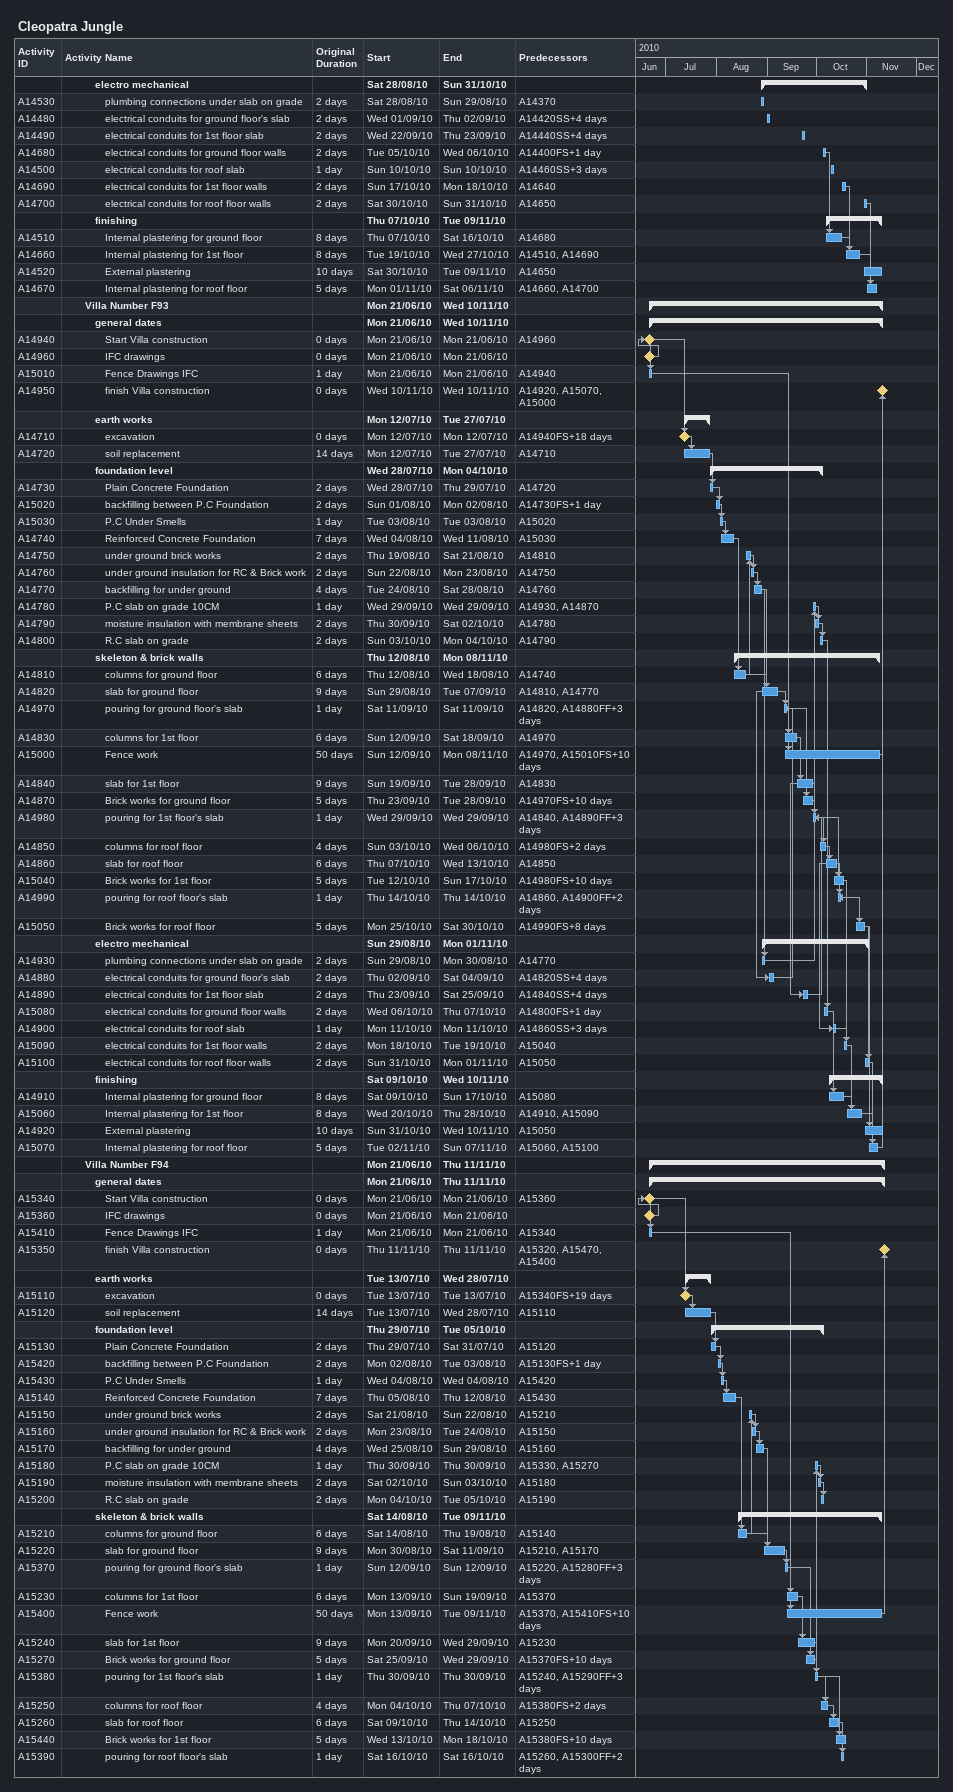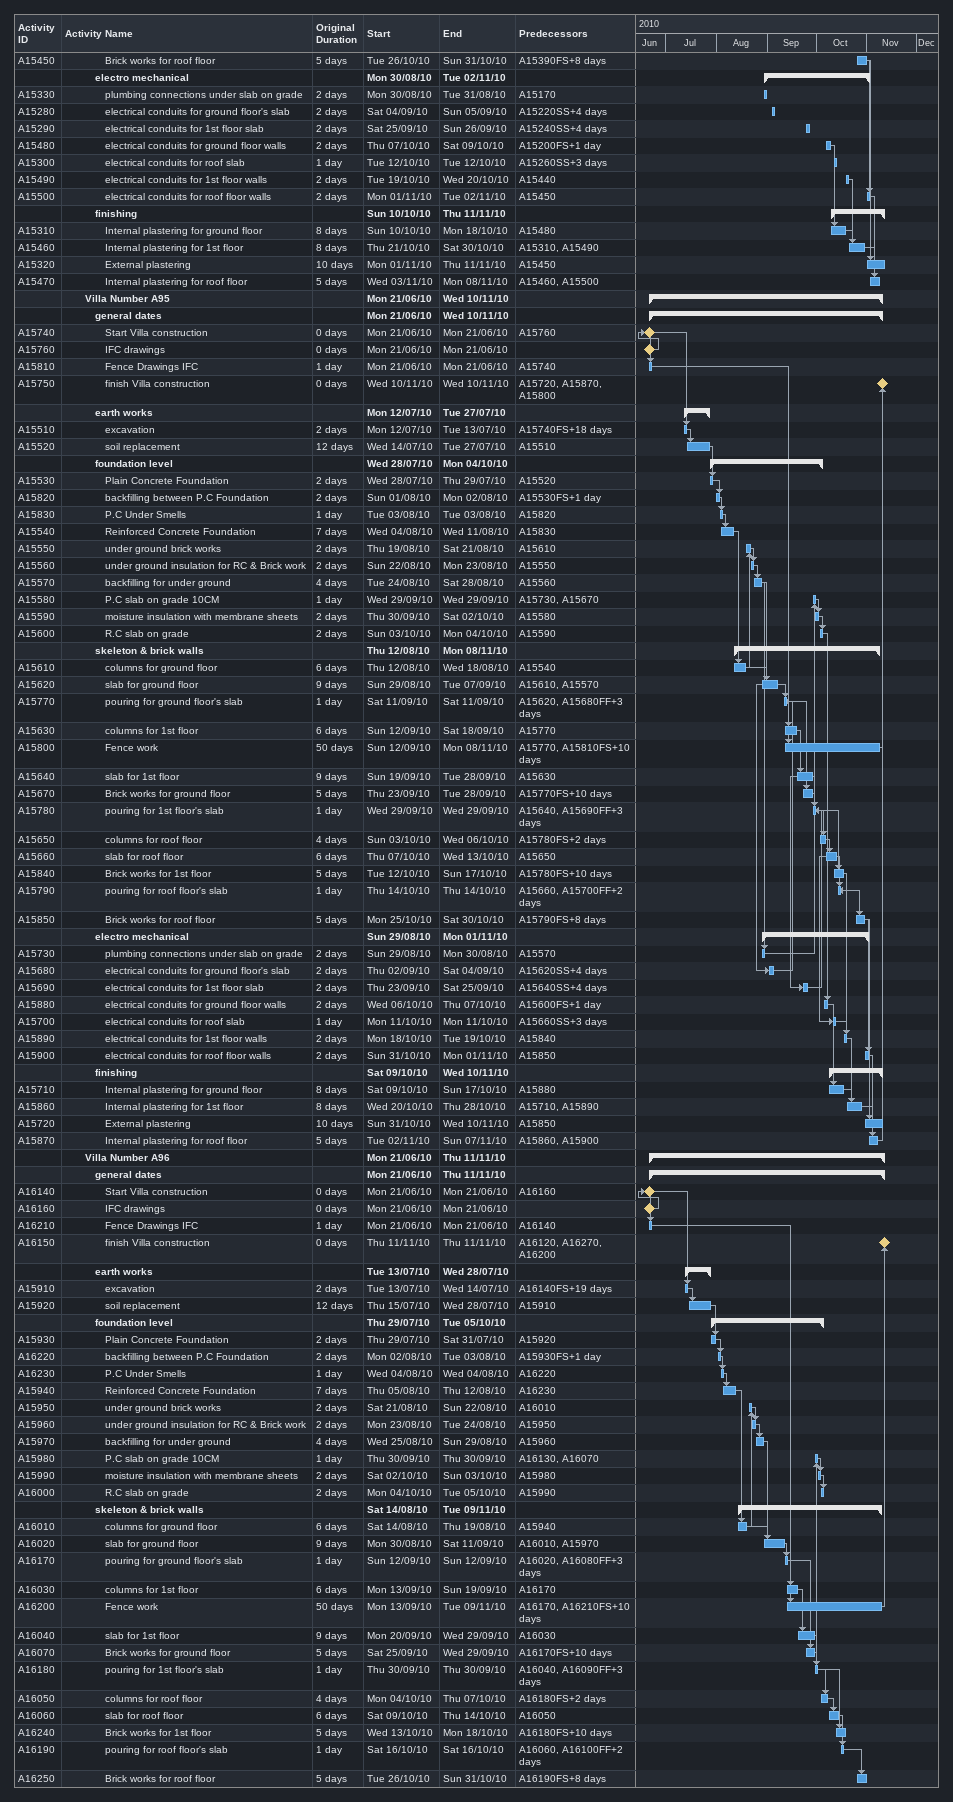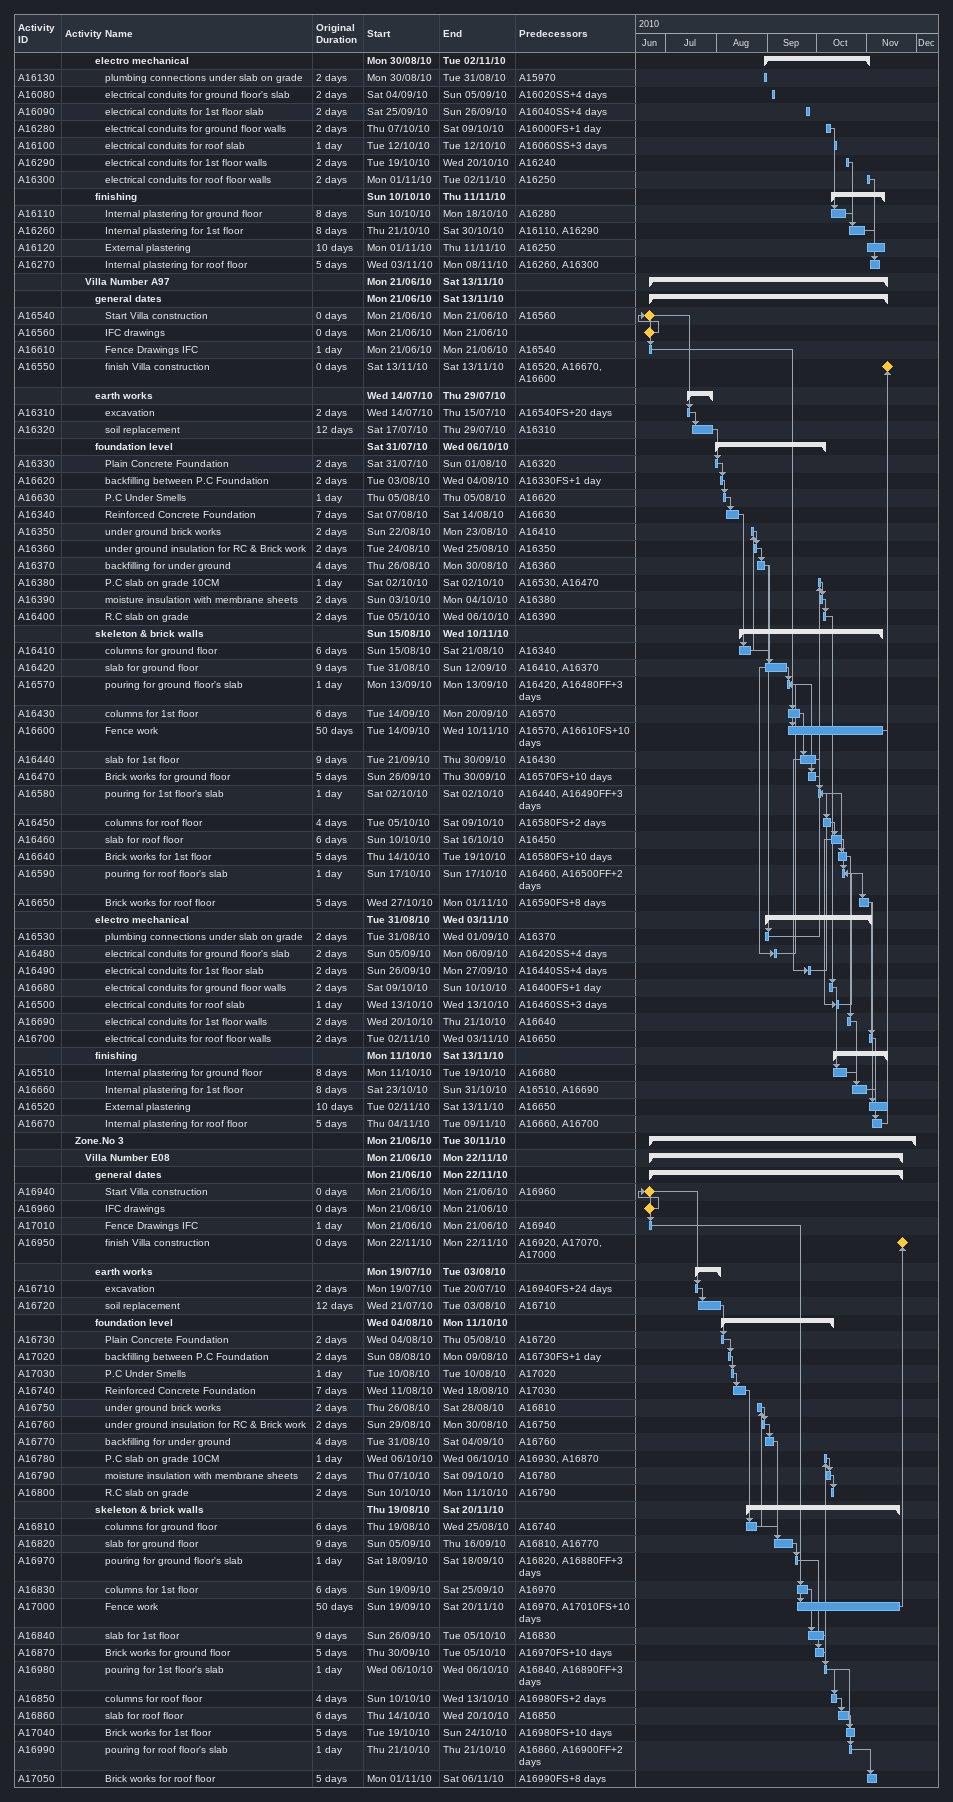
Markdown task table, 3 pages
Cleopatra Jungle

| ID | Level | Task | Original duration | Start | Finish | Predecessors |
|---|---|---|---|---|---|---|
|  | 4 | **electro mechanical** |  | 2010-08-28 | 2010-10-31 |  |
| A14530 | 5 | plumbing connections under slab on grade | 2d | 2010-08-28 | 2010-08-29 | A14370 |
| A14480 | 5 | electrical conduits for ground floor's slab | 2d | 2010-09-01 | 2010-09-02 | A14420SS+4d |
| A14490 | 5 | electrical conduits for 1st floor slab | 2d | 2010-09-22 | 2010-09-23 | A14440SS+4d |
| A14680 | 5 | electrical conduits for ground floor walls | 2d | 2010-10-05 | 2010-10-06 | A14400FS+1d |
| A14500 | 5 | electrical conduits for roof slab | 1d | 2010-10-10 | 2010-10-10 | A14460SS+3d |
| A14690 | 5 | electrical conduits for 1st floor walls | 2d | 2010-10-17 | 2010-10-18 | A14640 |
| A14700 | 5 | electrical conduits for roof floor walls | 2d | 2010-10-30 | 2010-10-31 | A14650 |
|  | 4 | **finishing** |  | 2010-10-07 | 2010-11-09 |  |
| A14510 | 5 | Internal plastering for ground floor | 8d | 2010-10-07 | 2010-10-16 | A14680 |
| A14660 | 5 | Internal plastering for 1st floor | 8d | 2010-10-19 | 2010-10-27 | A14510, A14690 |
| A14520 | 5 | External plastering | 10d | 2010-10-30 | 2010-11-09 | A14650 |
| A14670 | 5 | Internal plastering for roof floor | 5d | 2010-11-01 | 2010-11-06 | A14660, A14700 |
|  | 3 | **Villa Number F93** |  | 2010-06-21 | 2010-11-10 |  |
|  | 4 | **general dates** |  | 2010-06-21 | 2010-11-10 |  |
| A14940 | 5 | Start Villa construction | 0d | 2010-06-21 | 2010-06-21 | A14960 |
| A14960 | 5 | IFC drawings | 0d | 2010-06-21 | 2010-06-21 |  |
| A15010 | 5 | Fence Drawings IFC | 1d | 2010-06-21 | 2010-06-21 | A14940 |
| A14950 | 5 | finish Villa construction | 0d | 2010-11-10 | 2010-11-10 | A14920, A15070, A15000 |
|  | 4 | **earth works** |  | 2010-07-12 | 2010-07-27 |  |
| A14710 | 5 | excavation | 0d | 2010-07-12 | 2010-07-12 | A14940FS+18d |
| A14720 | 5 | soil replacement | 14d | 2010-07-12 | 2010-07-27 | A14710 |
|  | 4 | **foundation level** |  | 2010-07-28 | 2010-10-04 |  |
| A14730 | 5 | Plain Concrete Foundation | 2d | 2010-07-28 | 2010-07-29 | A14720 |
| A15020 | 5 | backfilling between P.C Foundation | 2d | 2010-08-01 | 2010-08-02 | A14730FS+1d |
| A15030 | 5 | P.C Under Smells | 1d | 2010-08-03 | 2010-08-03 | A15020 |
| A14740 | 5 | Reinforced Concrete Foundation | 7d | 2010-08-04 | 2010-08-11 | A15030 |
| A14750 | 5 | under ground brick works | 2d | 2010-08-19 | 2010-08-21 | A14810 |
| A14760 | 5 | under ground insulation for RC & Brick work | 2d | 2010-08-22 | 2010-08-23 | A14750 |
| A14770 | 5 | backfilling for under ground | 4d | 2010-08-24 | 2010-08-28 | A14760 |
| A14780 | 5 | P.C slab on grade 10CM | 1d | 2010-09-29 | 2010-09-29 | A14930, A14870 |
| A14790 | 5 | moisture insulation with membrane sheets | 2d | 2010-09-30 | 2010-10-02 | A14780 |
| A14800 | 5 | R.C slab on grade | 2d | 2010-10-03 | 2010-10-04 | A14790 |
|  | 4 | **skeleton & brick walls** |  | 2010-08-12 | 2010-11-08 |  |
| A14810 | 5 | columns for ground floor | 6d | 2010-08-12 | 2010-08-18 | A14740 |
| A14820 | 5 | slab for ground floor | 9d | 2010-08-29 | 2010-09-07 | A14810, A14770 |
| A14970 | 5 | pouring for ground floor's slab | 1d | 2010-09-11 | 2010-09-11 | A14820, A14880FF+3d |
| A14830 | 5 | columns for 1st floor | 6d | 2010-09-12 | 2010-09-18 | A14970 |
| A15000 | 5 | Fence work | 50d | 2010-09-12 | 2010-11-08 | A14970, A15010FS+10d |
| A14840 | 5 | slab for 1st floor | 9d | 2010-09-19 | 2010-09-28 | A14830 |
| A14870 | 5 | Brick works for ground floor | 5d | 2010-09-23 | 2010-09-28 | A14970FS+10d |
| A14980 | 5 | pouring for 1st floor's slab | 1d | 2010-09-29 | 2010-09-29 | A14840, A14890FF+3d |
| A14850 | 5 | columns for roof floor | 4d | 2010-10-03 | 2010-10-06 | A14980FS+2d |
| A14860 | 5 | slab for roof floor | 6d | 2010-10-07 | 2010-10-13 | A14850 |
| A15040 | 5 | Brick works for 1st floor | 5d | 2010-10-12 | 2010-10-17 | A14980FS+10d |
| A14990 | 5 | pouring for roof floor's slab | 1d | 2010-10-14 | 2010-10-14 | A14860, A14900FF+2d |
| A15050 | 5 | Brick works for roof floor | 5d | 2010-10-25 | 2010-10-30 | A14990FS+8d |
|  | 4 | **electro mechanical** |  | 2010-08-29 | 2010-11-01 |  |
| A14930 | 5 | plumbing connections under slab on grade | 2d | 2010-08-29 | 2010-08-30 | A14770 |
| A14880 | 5 | electrical conduits for ground floor's slab | 2d | 2010-09-02 | 2010-09-04 | A14820SS+4d |
| A14890 | 5 | electrical conduits for 1st floor slab | 2d | 2010-09-23 | 2010-09-25 | A14840SS+4d |
| A15080 | 5 | electrical conduits for ground floor walls | 2d | 2010-10-06 | 2010-10-07 | A14800FS+1d |
| A14900 | 5 | electrical conduits for roof slab | 1d | 2010-10-11 | 2010-10-11 | A14860SS+3d |
| A15090 | 5 | electrical conduits for 1st floor walls | 2d | 2010-10-18 | 2010-10-19 | A15040 |
| A15100 | 5 | electrical conduits for roof floor walls | 2d | 2010-10-31 | 2010-11-01 | A15050 |
|  | 4 | **finishing** |  | 2010-10-09 | 2010-11-10 |  |
| A14910 | 5 | Internal plastering for ground floor | 8d | 2010-10-09 | 2010-10-17 | A15080 |
| A15060 | 5 | Internal plastering for 1st floor | 8d | 2010-10-20 | 2010-10-28 | A14910, A15090 |
| A14920 | 5 | External plastering | 10d | 2010-10-31 | 2010-11-10 | A15050 |
| A15070 | 5 | Internal plastering for roof floor | 5d | 2010-11-02 | 2010-11-07 | A15060, A15100 |
|  | 3 | **Villa Number F94** |  | 2010-06-21 | 2010-11-11 |  |
|  | 4 | **general dates** |  | 2010-06-21 | 2010-11-11 |  |
| A15340 | 5 | Start Villa construction | 0d | 2010-06-21 | 2010-06-21 | A15360 |
| A15360 | 5 | IFC drawings | 0d | 2010-06-21 | 2010-06-21 |  |
| A15410 | 5 | Fence Drawings IFC | 1d | 2010-06-21 | 2010-06-21 | A15340 |
| A15350 | 5 | finish Villa construction | 0d | 2010-11-11 | 2010-11-11 | A15320, A15470, A15400 |
|  | 4 | **earth works** |  | 2010-07-13 | 2010-07-28 |  |
| A15110 | 5 | excavation | 0d | 2010-07-13 | 2010-07-13 | A15340FS+19d |
| A15120 | 5 | soil replacement | 14d | 2010-07-13 | 2010-07-28 | A15110 |
|  | 4 | **foundation level** |  | 2010-07-29 | 2010-10-05 |  |
| A15130 | 5 | Plain Concrete Foundation | 2d | 2010-07-29 | 2010-07-31 | A15120 |
| A15420 | 5 | backfilling between P.C Foundation | 2d | 2010-08-02 | 2010-08-03 | A15130FS+1d |
| A15430 | 5 | P.C Under Smells | 1d | 2010-08-04 | 2010-08-04 | A15420 |
| A15140 | 5 | Reinforced Concrete Foundation | 7d | 2010-08-05 | 2010-08-12 | A15430 |
| A15150 | 5 | under ground brick works | 2d | 2010-08-21 | 2010-08-22 | A15210 |
| A15160 | 5 | under ground insulation for RC & Brick work | 2d | 2010-08-23 | 2010-08-24 | A15150 |
| A15170 | 5 | backfilling for under ground | 4d | 2010-08-25 | 2010-08-29 | A15160 |
| A15180 | 5 | P.C slab on grade 10CM | 1d | 2010-09-30 | 2010-09-30 | A15330, A15270 |
| A15190 | 5 | moisture insulation with membrane sheets | 2d | 2010-10-02 | 2010-10-03 | A15180 |
| A15200 | 5 | R.C slab on grade | 2d | 2010-10-04 | 2010-10-05 | A15190 |
|  | 4 | **skeleton & brick walls** |  | 2010-08-14 | 2010-11-09 |  |
| A15210 | 5 | columns for ground floor | 6d | 2010-08-14 | 2010-08-19 | A15140 |
| A15220 | 5 | slab for ground floor | 9d | 2010-08-30 | 2010-09-11 | A15210, A15170 |
| A15370 | 5 | pouring for ground floor's slab | 1d | 2010-09-12 | 2010-09-12 | A15220, A15280FF+3d |
| A15230 | 5 | columns for 1st floor | 6d | 2010-09-13 | 2010-09-19 | A15370 |
| A15400 | 5 | Fence work | 50d | 2010-09-13 | 2010-11-09 | A15370, A15410FS+10d |
| A15240 | 5 | slab for 1st floor | 9d | 2010-09-20 | 2010-09-29 | A15230 |
| A15270 | 5 | Brick works for ground floor | 5d | 2010-09-25 | 2010-09-29 | A15370FS+10d |
| A15380 | 5 | pouring for 1st floor's slab | 1d | 2010-09-30 | 2010-09-30 | A15240, A15290FF+3d |
| A15250 | 5 | columns for roof floor | 4d | 2010-10-04 | 2010-10-07 | A15380FS+2d |
| A15260 | 5 | slab for roof floor | 6d | 2010-10-09 | 2010-10-14 | A15250 |
| A15440 | 5 | Brick works for 1st floor | 5d | 2010-10-13 | 2010-10-18 | A15380FS+10d |
| A15390 | 5 | pouring for roof floor's slab | 1d | 2010-10-16 | 2010-10-16 | A15260, A15300FF+2d |
| A15450 | 5 | Brick works for roof floor | 5d | 2010-10-26 | 2010-10-31 | A15390FS+8d |
|  | 4 | **electro mechanical** |  | 2010-08-30 | 2010-11-02 |  |
| A15330 | 5 | plumbing connections under slab on grade | 2d | 2010-08-30 | 2010-08-31 | A15170 |
| A15280 | 5 | electrical conduits for ground floor's slab | 2d | 2010-09-04 | 2010-09-05 | A15220SS+4d |
| A15290 | 5 | electrical conduits for 1st floor slab | 2d | 2010-09-25 | 2010-09-26 | A15240SS+4d |
| A15480 | 5 | electrical conduits for ground floor walls | 2d | 2010-10-07 | 2010-10-09 | A15200FS+1d |
| A15300 | 5 | electrical conduits for roof slab | 1d | 2010-10-12 | 2010-10-12 | A15260SS+3d |
| A15490 | 5 | electrical conduits for 1st floor walls | 2d | 2010-10-19 | 2010-10-20 | A15440 |
| A15500 | 5 | electrical conduits for roof floor walls | 2d | 2010-11-01 | 2010-11-02 | A15450 |
|  | 4 | **finishing** |  | 2010-10-10 | 2010-11-11 |  |
| A15310 | 5 | Internal plastering for ground floor | 8d | 2010-10-10 | 2010-10-18 | A15480 |
| A15460 | 5 | Internal plastering for 1st floor | 8d | 2010-10-21 | 2010-10-30 | A15310, A15490 |
| A15320 | 5 | External plastering | 10d | 2010-11-01 | 2010-11-11 | A15450 |
| A15470 | 5 | Internal plastering for roof floor | 5d | 2010-11-03 | 2010-11-08 | A15460, A15500 |
|  | 3 | **Villa Number A95** |  | 2010-06-21 | 2010-11-10 |  |
|  | 4 | **general dates** |  | 2010-06-21 | 2010-11-10 |  |
| A15740 | 5 | Start Villa construction | 0d | 2010-06-21 | 2010-06-21 | A15760 |
| A15760 | 5 | IFC drawings | 0d | 2010-06-21 | 2010-06-21 |  |
| A15810 | 5 | Fence Drawings IFC | 1d | 2010-06-21 | 2010-06-21 | A15740 |
| A15750 | 5 | finish Villa construction | 0d | 2010-11-10 | 2010-11-10 | A15720, A15870, A15800 |
|  | 4 | **earth works** |  | 2010-07-12 | 2010-07-27 |  |
| A15510 | 5 | excavation | 2d | 2010-07-12 | 2010-07-13 | A15740FS+18d |
| A15520 | 5 | soil replacement | 12d | 2010-07-14 | 2010-07-27 | A15510 |
|  | 4 | **foundation level** |  | 2010-07-28 | 2010-10-04 |  |
| A15530 | 5 | Plain Concrete Foundation | 2d | 2010-07-28 | 2010-07-29 | A15520 |
| A15820 | 5 | backfilling between P.C Foundation | 2d | 2010-08-01 | 2010-08-02 | A15530FS+1d |
| A15830 | 5 | P.C Under Smells | 1d | 2010-08-03 | 2010-08-03 | A15820 |
| A15540 | 5 | Reinforced Concrete Foundation | 7d | 2010-08-04 | 2010-08-11 | A15830 |
| A15550 | 5 | under ground brick works | 2d | 2010-08-19 | 2010-08-21 | A15610 |
| A15560 | 5 | under ground insulation for RC & Brick work | 2d | 2010-08-22 | 2010-08-23 | A15550 |
| A15570 | 5 | backfilling for under ground | 4d | 2010-08-24 | 2010-08-28 | A15560 |
| A15580 | 5 | P.C slab on grade 10CM | 1d | 2010-09-29 | 2010-09-29 | A15730, A15670 |
| A15590 | 5 | moisture insulation with membrane sheets | 2d | 2010-09-30 | 2010-10-02 | A15580 |
| A15600 | 5 | R.C slab on grade | 2d | 2010-10-03 | 2010-10-04 | A15590 |
|  | 4 | **skeleton & brick walls** |  | 2010-08-12 | 2010-11-08 |  |
| A15610 | 5 | columns for ground floor | 6d | 2010-08-12 | 2010-08-18 | A15540 |
| A15620 | 5 | slab for ground floor | 9d | 2010-08-29 | 2010-09-07 | A15610, A15570 |
| A15770 | 5 | pouring for ground floor's slab | 1d | 2010-09-11 | 2010-09-11 | A15620, A15680FF+3d |
| A15630 | 5 | columns for 1st floor | 6d | 2010-09-12 | 2010-09-18 | A15770 |
| A15800 | 5 | Fence work | 50d | 2010-09-12 | 2010-11-08 | A15770, A15810FS+10d |
| A15640 | 5 | slab for 1st floor | 9d | 2010-09-19 | 2010-09-28 | A15630 |
| A15670 | 5 | Brick works for ground floor | 5d | 2010-09-23 | 2010-09-28 | A15770FS+10d |
| A15780 | 5 | pouring for 1st floor's slab | 1d | 2010-09-29 | 2010-09-29 | A15640, A15690FF+3d |
| A15650 | 5 | columns for roof floor | 4d | 2010-10-03 | 2010-10-06 | A15780FS+2d |
| A15660 | 5 | slab for roof floor | 6d | 2010-10-07 | 2010-10-13 | A15650 |
| A15840 | 5 | Brick works for 1st floor | 5d | 2010-10-12 | 2010-10-17 | A15780FS+10d |
| A15790 | 5 | pouring for roof floor's slab | 1d | 2010-10-14 | 2010-10-14 | A15660, A15700FF+2d |
| A15850 | 5 | Brick works for roof floor | 5d | 2010-10-25 | 2010-10-30 | A15790FS+8d |
|  | 4 | **electro mechanical** |  | 2010-08-29 | 2010-11-01 |  |
| A15730 | 5 | plumbing connections under slab on grade | 2d | 2010-08-29 | 2010-08-30 | A15570 |
| A15680 | 5 | electrical conduits for ground floor's slab | 2d | 2010-09-02 | 2010-09-04 | A15620SS+4d |
| A15690 | 5 | electrical conduits for 1st floor slab | 2d | 2010-09-23 | 2010-09-25 | A15640SS+4d |
| A15880 | 5 | electrical conduits for ground floor walls | 2d | 2010-10-06 | 2010-10-07 | A15600FS+1d |
| A15700 | 5 | electrical conduits for roof slab | 1d | 2010-10-11 | 2010-10-11 | A15660SS+3d |
| A15890 | 5 | electrical conduits for 1st floor walls | 2d | 2010-10-18 | 2010-10-19 | A15840 |
| A15900 | 5 | electrical conduits for roof floor walls | 2d | 2010-10-31 | 2010-11-01 | A15850 |
|  | 4 | **finishing** |  | 2010-10-09 | 2010-11-10 |  |
| A15710 | 5 | Internal plastering for ground floor | 8d | 2010-10-09 | 2010-10-17 | A15880 |
| A15860 | 5 | Internal plastering for 1st floor | 8d | 2010-10-20 | 2010-10-28 | A15710, A15890 |
| A15720 | 5 | External plastering | 10d | 2010-10-31 | 2010-11-10 | A15850 |
| A15870 | 5 | Internal plastering for roof floor | 5d | 2010-11-02 | 2010-11-07 | A15860, A15900 |
|  | 3 | **Villa Number A96** |  | 2010-06-21 | 2010-11-11 |  |
|  | 4 | **general dates** |  | 2010-06-21 | 2010-11-11 |  |
| A16140 | 5 | Start Villa construction | 0d | 2010-06-21 | 2010-06-21 | A16160 |
| A16160 | 5 | IFC drawings | 0d | 2010-06-21 | 2010-06-21 |  |
| A16210 | 5 | Fence Drawings IFC | 1d | 2010-06-21 | 2010-06-21 | A16140 |
| A16150 | 5 | finish Villa construction | 0d | 2010-11-11 | 2010-11-11 | A16120, A16270, A16200 |
|  | 4 | **earth works** |  | 2010-07-13 | 2010-07-28 |  |
| A15910 | 5 | excavation | 2d | 2010-07-13 | 2010-07-14 | A16140FS+19d |
| A15920 | 5 | soil replacement | 12d | 2010-07-15 | 2010-07-28 | A15910 |
|  | 4 | **foundation level** |  | 2010-07-29 | 2010-10-05 |  |
| A15930 | 5 | Plain Concrete Foundation | 2d | 2010-07-29 | 2010-07-31 | A15920 |
| A16220 | 5 | backfilling between P.C Foundation | 2d | 2010-08-02 | 2010-08-03 | A15930FS+1d |
| A16230 | 5 | P.C Under Smells | 1d | 2010-08-04 | 2010-08-04 | A16220 |
| A15940 | 5 | Reinforced Concrete Foundation | 7d | 2010-08-05 | 2010-08-12 | A16230 |
| A15950 | 5 | under ground brick works | 2d | 2010-08-21 | 2010-08-22 | A16010 |
| A15960 | 5 | under ground insulation for RC & Brick work | 2d | 2010-08-23 | 2010-08-24 | A15950 |
| A15970 | 5 | backfilling for under ground | 4d | 2010-08-25 | 2010-08-29 | A15960 |
| A15980 | 5 | P.C slab on grade 10CM | 1d | 2010-09-30 | 2010-09-30 | A16130, A16070 |
| A15990 | 5 | moisture insulation with membrane sheets | 2d | 2010-10-02 | 2010-10-03 | A15980 |
| A16000 | 5 | R.C slab on grade | 2d | 2010-10-04 | 2010-10-05 | A15990 |
|  | 4 | **skeleton & brick walls** |  | 2010-08-14 | 2010-11-09 |  |
| A16010 | 5 | columns for ground floor | 6d | 2010-08-14 | 2010-08-19 | A15940 |
| A16020 | 5 | slab for ground floor | 9d | 2010-08-30 | 2010-09-11 | A16010, A15970 |
| A16170 | 5 | pouring for ground floor's slab | 1d | 2010-09-12 | 2010-09-12 | A16020, A16080FF+3d |
| A16030 | 5 | columns for 1st floor | 6d | 2010-09-13 | 2010-09-19 | A16170 |
| A16200 | 5 | Fence work | 50d | 2010-09-13 | 2010-11-09 | A16170, A16210FS+10d |
| A16040 | 5 | slab for 1st floor | 9d | 2010-09-20 | 2010-09-29 | A16030 |
| A16070 | 5 | Brick works for ground floor | 5d | 2010-09-25 | 2010-09-29 | A16170FS+10d |
| A16180 | 5 | pouring for 1st floor's slab | 1d | 2010-09-30 | 2010-09-30 | A16040, A16090FF+3d |
| A16050 | 5 | columns for roof floor | 4d | 2010-10-04 | 2010-10-07 | A16180FS+2d |
| A16060 | 5 | slab for roof floor | 6d | 2010-10-09 | 2010-10-14 | A16050 |
| A16240 | 5 | Brick works for 1st floor | 5d | 2010-10-13 | 2010-10-18 | A16180FS+10d |
| A16190 | 5 | pouring for roof floor's slab | 1d | 2010-10-16 | 2010-10-16 | A16060, A16100FF+2d |
| A16250 | 5 | Brick works for roof floor | 5d | 2010-10-26 | 2010-10-31 | A16190FS+8d |
|  | 4 | **electro mechanical** |  | 2010-08-30 | 2010-11-02 |  |
| A16130 | 5 | plumbing connections under slab on grade | 2d | 2010-08-30 | 2010-08-31 | A15970 |
| A16080 | 5 | electrical conduits for ground floor's slab | 2d | 2010-09-04 | 2010-09-05 | A16020SS+4d |
| A16090 | 5 | electrical conduits for 1st floor slab | 2d | 2010-09-25 | 2010-09-26 | A16040SS+4d |
| A16280 | 5 | electrical conduits for ground floor walls | 2d | 2010-10-07 | 2010-10-09 | A16000FS+1d |
| A16100 | 5 | electrical conduits for roof slab | 1d | 2010-10-12 | 2010-10-12 | A16060SS+3d |
| A16290 | 5 | electrical conduits for 1st floor walls | 2d | 2010-10-19 | 2010-10-20 | A16240 |
| A16300 | 5 | electrical conduits for roof floor walls | 2d | 2010-11-01 | 2010-11-02 | A16250 |
|  | 4 | **finishing** |  | 2010-10-10 | 2010-11-11 |  |
| A16110 | 5 | Internal plastering for ground floor | 8d | 2010-10-10 | 2010-10-18 | A16280 |
| A16260 | 5 | Internal plastering for 1st floor | 8d | 2010-10-21 | 2010-10-30 | A16110, A16290 |
| A16120 | 5 | External plastering | 10d | 2010-11-01 | 2010-11-11 | A16250 |
| A16270 | 5 | Internal plastering for roof floor | 5d | 2010-11-03 | 2010-11-08 | A16260, A16300 |
|  | 3 | **Villa Number A97** |  | 2010-06-21 | 2010-11-13 |  |
|  | 4 | **general dates** |  | 2010-06-21 | 2010-11-13 |  |
| A16540 | 5 | Start Villa construction | 0d | 2010-06-21 | 2010-06-21 | A16560 |
| A16560 | 5 | IFC drawings | 0d | 2010-06-21 | 2010-06-21 |  |
| A16610 | 5 | Fence Drawings IFC | 1d | 2010-06-21 | 2010-06-21 | A16540 |
| A16550 | 5 | finish Villa construction | 0d | 2010-11-13 | 2010-11-13 | A16520, A16670, A16600 |
|  | 4 | **earth works** |  | 2010-07-14 | 2010-07-29 |  |
| A16310 | 5 | excavation | 2d | 2010-07-14 | 2010-07-15 | A16540FS+20d |
| A16320 | 5 | soil replacement | 12d | 2010-07-17 | 2010-07-29 | A16310 |
|  | 4 | **foundation level** |  | 2010-07-31 | 2010-10-06 |  |
| A16330 | 5 | Plain Concrete Foundation | 2d | 2010-07-31 | 2010-08-01 | A16320 |
| A16620 | 5 | backfilling between P.C Foundation | 2d | 2010-08-03 | 2010-08-04 | A16330FS+1d |
| A16630 | 5 | P.C Under Smells | 1d | 2010-08-05 | 2010-08-05 | A16620 |
| A16340 | 5 | Reinforced Concrete Foundation | 7d | 2010-08-07 | 2010-08-14 | A16630 |
| A16350 | 5 | under ground brick works | 2d | 2010-08-22 | 2010-08-23 | A16410 |
| A16360 | 5 | under ground insulation for RC & Brick work | 2d | 2010-08-24 | 2010-08-25 | A16350 |
| A16370 | 5 | backfilling for under ground | 4d | 2010-08-26 | 2010-08-30 | A16360 |
| A16380 | 5 | P.C slab on grade 10CM | 1d | 2010-10-02 | 2010-10-02 | A16530, A16470 |
| A16390 | 5 | moisture insulation with membrane sheets | 2d | 2010-10-03 | 2010-10-04 | A16380 |
| A16400 | 5 | R.C slab on grade | 2d | 2010-10-05 | 2010-10-06 | A16390 |
|  | 4 | **skeleton & brick walls** |  | 2010-08-15 | 2010-11-10 |  |
| A16410 | 5 | columns for ground floor | 6d | 2010-08-15 | 2010-08-21 | A16340 |
| A16420 | 5 | slab for ground floor | 9d | 2010-08-31 | 2010-09-12 | A16410, A16370 |
| A16570 | 5 | pouring for ground floor's slab | 1d | 2010-09-13 | 2010-09-13 | A16420, A16480FF+3d |
| A16430 | 5 | columns for 1st floor | 6d | 2010-09-14 | 2010-09-20 | A16570 |
| A16600 | 5 | Fence work | 50d | 2010-09-14 | 2010-11-10 | A16570, A16610FS+10d |
| A16440 | 5 | slab for 1st floor | 9d | 2010-09-21 | 2010-09-30 | A16430 |
| A16470 | 5 | Brick works for ground floor | 5d | 2010-09-26 | 2010-09-30 | A16570FS+10d |
| A16580 | 5 | pouring for 1st floor's slab | 1d | 2010-10-02 | 2010-10-02 | A16440, A16490FF+3d |
| A16450 | 5 | columns for roof floor | 4d | 2010-10-05 | 2010-10-09 | A16580FS+2d |
| A16460 | 5 | slab for roof floor | 6d | 2010-10-10 | 2010-10-16 | A16450 |
| A16640 | 5 | Brick works for 1st floor | 5d | 2010-10-14 | 2010-10-19 | A16580FS+10d |
| A16590 | 5 | pouring for roof floor's slab | 1d | 2010-10-17 | 2010-10-17 | A16460, A16500FF+2d |
| A16650 | 5 | Brick works for roof floor | 5d | 2010-10-27 | 2010-11-01 | A16590FS+8d |
|  | 4 | **electro mechanical** |  | 2010-08-31 | 2010-11-03 |  |
| A16530 | 5 | plumbing connections under slab on grade | 2d | 2010-08-31 | 2010-09-01 | A16370 |
| A16480 | 5 | electrical conduits for ground floor's slab | 2d | 2010-09-05 | 2010-09-06 | A16420SS+4d |
| A16490 | 5 | electrical conduits for 1st floor slab | 2d | 2010-09-26 | 2010-09-27 | A16440SS+4d |
| A16680 | 5 | electrical conduits for ground floor walls | 2d | 2010-10-09 | 2010-10-10 | A16400FS+1d |
| A16500 | 5 | electrical conduits for roof slab | 1d | 2010-10-13 | 2010-10-13 | A16460SS+3d |
| A16690 | 5 | electrical conduits for 1st floor walls | 2d | 2010-10-20 | 2010-10-21 | A16640 |
| A16700 | 5 | electrical conduits for roof floor walls | 2d | 2010-11-02 | 2010-11-03 | A16650 |
|  | 4 | **finishing** |  | 2010-10-11 | 2010-11-13 |  |
| A16510 | 5 | Internal plastering for ground floor | 8d | 2010-10-11 | 2010-10-19 | A16680 |
| A16660 | 5 | Internal plastering for 1st floor | 8d | 2010-10-23 | 2010-10-31 | A16510, A16690 |
| A16520 | 5 | External plastering | 10d | 2010-11-02 | 2010-11-13 | A16650 |
| A16670 | 5 | Internal plastering for roof floor | 5d | 2010-11-04 | 2010-11-09 | A16660, A16700 |
|  | 2 | **Zone.No 3** |  | 2010-06-21 | 2010-11-30 |  |
|  | 3 | **Villa Number E08** |  | 2010-06-21 | 2010-11-22 |  |
|  | 4 | **general dates** |  | 2010-06-21 | 2010-11-22 |  |
| A16940 | 5 | Start Villa construction | 0d | 2010-06-21 | 2010-06-21 | A16960 |
| A16960 | 5 | IFC drawings | 0d | 2010-06-21 | 2010-06-21 |  |
| A17010 | 5 | Fence Drawings IFC | 1d | 2010-06-21 | 2010-06-21 | A16940 |
| A16950 | 5 | finish Villa construction | 0d | 2010-11-22 | 2010-11-22 | A16920, A17070, A17000 |
|  | 4 | **earth works** |  | 2010-07-19 | 2010-08-03 |  |
| A16710 | 5 | excavation | 2d | 2010-07-19 | 2010-07-20 | A16940FS+24d |
| A16720 | 5 | soil replacement | 12d | 2010-07-21 | 2010-08-03 | A16710 |
|  | 4 | **foundation level** |  | 2010-08-04 | 2010-10-11 |  |
| A16730 | 5 | Plain Concrete Foundation | 2d | 2010-08-04 | 2010-08-05 | A16720 |
| A17020 | 5 | backfilling between P.C Foundation | 2d | 2010-08-08 | 2010-08-09 | A16730FS+1d |
| A17030 | 5 | P.C Under Smells | 1d | 2010-08-10 | 2010-08-10 | A17020 |
| A16740 | 5 | Reinforced Concrete Foundation | 7d | 2010-08-11 | 2010-08-18 | A17030 |
| A16750 | 5 | under ground brick works | 2d | 2010-08-26 | 2010-08-28 | A16810 |
| A16760 | 5 | under ground insulation for RC & Brick work | 2d | 2010-08-29 | 2010-08-30 | A16750 |
| A16770 | 5 | backfilling for under ground | 4d | 2010-08-31 | 2010-09-04 | A16760 |
| A16780 | 5 | P.C slab on grade 10CM | 1d | 2010-10-06 | 2010-10-06 | A16930, A16870 |
| A16790 | 5 | moisture insulation with membrane sheets | 2d | 2010-10-07 | 2010-10-09 | A16780 |
| A16800 | 5 | R.C slab on grade | 2d | 2010-10-10 | 2010-10-11 | A16790 |
|  | 4 | **skeleton & brick walls** |  | 2010-08-19 | 2010-11-20 |  |
| A16810 | 5 | columns for ground floor | 6d | 2010-08-19 | 2010-08-25 | A16740 |
| A16820 | 5 | slab for ground floor | 9d | 2010-09-05 | 2010-09-16 | A16810, A16770 |
| A16970 | 5 | pouring for ground floor's slab | 1d | 2010-09-18 | 2010-09-18 | A16820, A16880FF+3d |
| A16830 | 5 | columns for 1st floor | 6d | 2010-09-19 | 2010-09-25 | A16970 |
| A17000 | 5 | Fence work | 50d | 2010-09-19 | 2010-11-20 | A16970, A17010FS+10d |
| A16840 | 5 | slab for 1st floor | 9d | 2010-09-26 | 2010-10-05 | A16830 |
| A16870 | 5 | Brick works for ground floor | 5d | 2010-09-30 | 2010-10-05 | A16970FS+10d |
| A16980 | 5 | pouring for 1st floor's slab | 1d | 2010-10-06 | 2010-10-06 | A16840, A16890FF+3d |
| A16850 | 5 | columns for roof floor | 4d | 2010-10-10 | 2010-10-13 | A16980FS+2d |
| A16860 | 5 | slab for roof floor | 6d | 2010-10-14 | 2010-10-20 | A16850 |
| A17040 | 5 | Brick works for 1st floor | 5d | 2010-10-19 | 2010-10-24 | A16980FS+10d |
| A16990 | 5 | pouring for roof floor's slab | 1d | 2010-10-21 | 2010-10-21 | A16860, A16900FF+2d |
| A17050 | 5 | Brick works for roof floor | 5d | 2010-11-01 | 2010-11-06 | A16990FS+8d |
